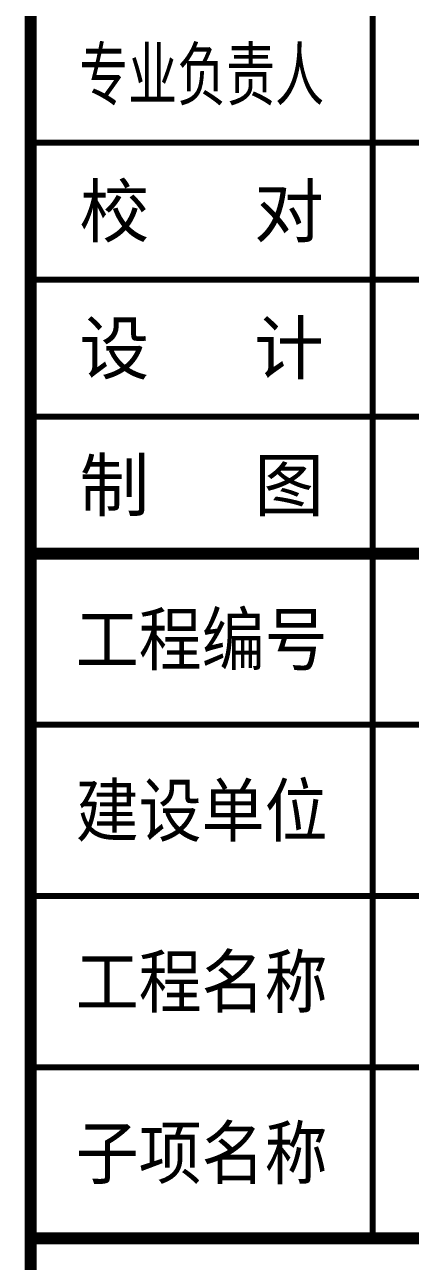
# Model space of a CAD drawing. Extents: x 12300 to 361047, y -1498650 to 1244242.
# Drawn here: x 281412 to 283667, y 93463 to 100685 of the extents above; entities that cross this region are included whole.
import ezdxf
from ezdxf.enums import TextEntityAlignment as Align

# ---------------------------------------------------------------- set-up
doc = ezdxf.new("R2010")
doc.units = 0
doc.header["$LTSCALE"] = 1000
doc.header["$MEASUREMENT"] = 0
doc.layers.get('0').update_dxf_attribs({"color": 8, "linetype": 'CONTINUOUS'})
doc.layers.add('BZ_标准图框', color=8, linetype='CONTINUOUS')
doc.styles.add('ht', font='simhei.ttf', dxfattribs={"width": 0.8})

# ---------------------------------------------------------------- blocks, each defined once
blk = doc.blocks.new('A2-TQ-CF')
at = {"layer": 'BZ_标准图框', "color": 3}
for points, const_width in [([(91974.9, -155165.5), (91974.9, -115165.5)], 70), ([(93974.9, -148365.5), (93974.9, -137965.5)], 35), ([(91974.9, -141965.5), (98974.9, -141965.5)], 35), ([(91974.9, -142765.5), (98974.9, -142765.5)], 35), ([(91974.9, -143565.5), (98974.9, -143565.5)], 35), ([(91974.9, -143565.5), (98974.9, -143565.5)], 35), ([(91974.9, -144365.5), (98974.9, -144365.5)], 70), ([(91974.9, -145365.5), (98974.9, -145365.5)], 35), ([(91974.9, -146365.5), (98974.9, -146365.5)], 35), ([(91974.9, -147365.5), (98974.9, -147365.5)], 35), ([(91974.9, -148365.5), (98974.9, -148365.5)], 70)]:
    blk.add_lwpolyline(points, dxfattribs=dict(at, const_width=const_width))
at = {"layer": 'BZ_标准图框', "color": 3, "style": 'ht'}
for s, width, p in [('专业负责人', 0.7, (92974.9, -141565.5)), ('工程编号', 0.9, (92974.9, -144865.5)), ('建设单位', 0.9, (92974.9, -145865.5)), ('工程名称', 0.9, (92974.9, -146865.5)), ('子项名称', 0.9, (92974.9, -147865.5))]:
    blk.add_text(s, height=300, dxfattribs=dict(at, width=width)).set_placement(p, align=Align.MIDDLE_CENTER)
for s, p in [('校   对', (92974.9, -142365.5)), ('设   计', (92974.9, -143165.5)), ('制   图', (92974.9, -143965.5))]:
    blk.add_text(s, height=300, dxfattribs=at).set_placement(p, align=Align.MIDDLE_CENTER)

msp = doc.modelspace()

# ---------------------------------------------------------------- block references
msp.add_blockref('A2-TQ-CF', (189472, 241961.6))

doc.saveas('drawing.dxf')
